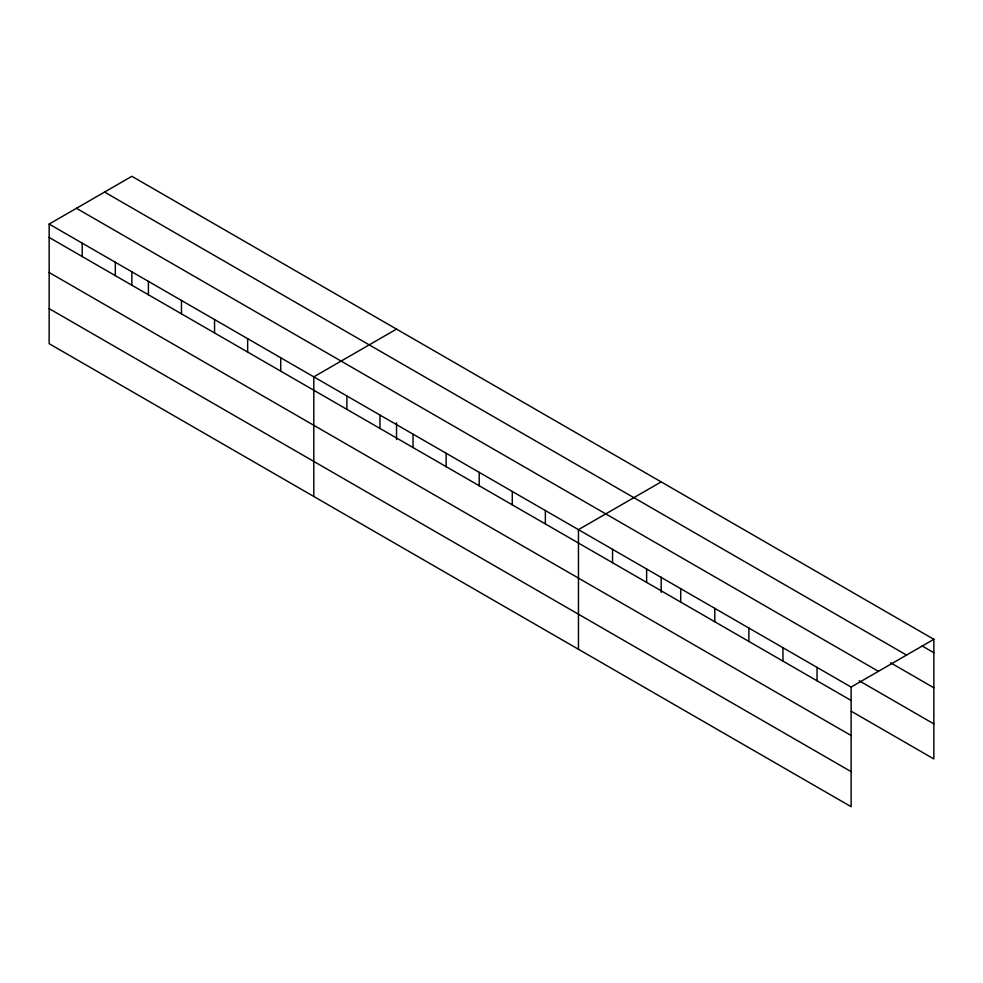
<?xml version="1.0" encoding="UTF-8"?>
<svg xmlns="http://www.w3.org/2000/svg" width="983" height="983" viewBox="0 0 983 983"><rect width="100%" height="100%" fill="white"/><g stroke="black" fill="none" stroke-linecap="round" stroke-linejoin="round"><path stroke-width="1.47" d="M851.131 735.53L851.131 687.08L49.15 224.063L49.15 343.681L851.131 806.699L851.131 735.53L49.15 272.5M851.266 711.262L933.85 758.937L933.85 639.319L131.869 176.301L49.15 224.063M396.53 329.096L313.798 376.858L313.798 496.476M661.178 481.891L578.459 529.653L578.459 649.271M851.131 687.08L933.85 639.319M922.054 645.892L933.85 652.712M104.579 192.066L906.547 655.083M890.586 662.788L933.85 687.768M76.453 208.298L878.421 671.315M859.13 680.74L933.85 723.881M49.15 237.444L851.131 700.474M49.15 308.625L851.131 771.643M817.045 667.396L817.045 680.789M782.96 647.723L782.96 661.117M748.874 628.039L748.874 641.432M714.788 608.366L714.788 621.76M680.703 588.682L680.703 602.075M661.178 577.132L661.178 592.368M646.63 569.01L646.63 582.403M612.544 549.325L612.544 562.718M545.368 510.558L545.368 523.939M512.29 491.451L512.29 504.844M479.212 472.356L479.212 485.737M446.135 453.249L446.135 466.642M413.044 434.154L413.044 447.548M396.53 422.813L396.53 439.573M379.966 415.059L379.966 428.441M346.888 395.952L346.888 409.346M280.72 357.751L280.72 371.144M247.642 338.656L247.642 352.049M214.552 319.561L214.552 332.942M181.474 300.454L181.474 313.847M148.396 281.359L148.396 294.753M131.869 271.529L131.869 285.254M115.318 262.264L115.318 275.645M82.228 243.157L82.228 256.551"/></g></svg>
